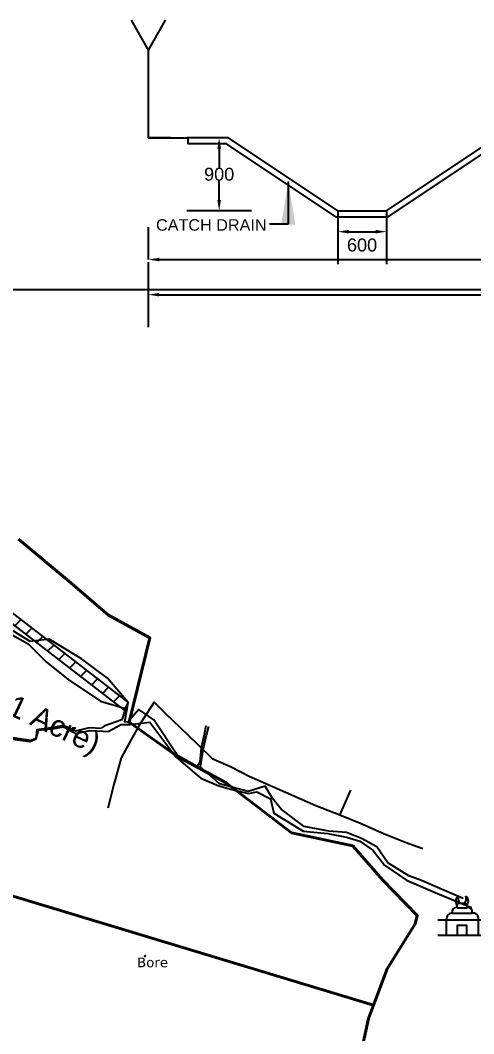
# Model space of a CAD drawing. Header units: metres. Extents: x 201400 to 215600, y 173235 to 1738400.
# Drawn here: x 209798 to 210847, y 1734777 to 1737123 of the extents above; entities that cross this region are included whole.
import ezdxf

# ---------------------------------------------------------------- set-up
doc = ezdxf.new("R2010")
doc.units = ezdxf.units.M
doc.header["$PDMODE"] = 1
doc.header["$PDSIZE"] = -10
for name, color, linetype in [('11 KV POWER LINE', 1, 'Continuous'), ('GRID LINES', 250, 'Continuous'), ('name power lines', 1, 'Continuous'), ('Names', 1, 'Continuous'), ('new streem', 7, 'Continuous'), ('TEMPLE', 1, 'Continuous')]:
    doc.layers.add(name, color=color, linetype=linetype)
doc.layers.add('250Acres', color=7, linetype='Continuous', lineweight=25)
doc.layers.add('STREAM', color=7, linetype='Continuous', lineweight=0, true_color=0x3dcfff)
doc.layers.add('WELL', color=7, linetype='Continuous', true_color=0x3dcfff)
doc.styles.get("Standard").update_dxf_attribs({"font": 'arial.ttf', "height": 50})
doc.styles.add('STYLE1', font='verdana.ttf')
doc.linetypes.add('ZIGZAG', pattern='A,0.0001,-0.2,[131,ltypeshp.shx,S=0.2,R=0,X=-0.2,Y=0],-0.4,[131,ltypeshp.shx,S=0.2,R=180,X=0.2,Y=0],-0.2', length=0.8001)
doc.dimstyles.get("Standard").update_dxf_attribs({"dimtxt": 50, "dimasz": 0.18, "dimexe": 0.18, "dimexo": 0.0625, "dimgap": 0.09, "dimtad": 0, "dimtih": 1, "dimtoh": 1, "dimdec": 4, "dimzin": 0, "dimdsep": 46, "dimtxsty": 'Standard', "dimcen": 0.09, "dimadec": 0, "dimazin": 0, "dimtfac": 1, "dimtdec": 4, "dimtofl": 0, "dimtmove": 0, "dimatfit": 3, "dimfxl": 1, "dimtolj": 1, "dimtzin": 0, "dimarcsym": 0})

# ---------------------------------------------------------------- blocks, each defined once
blk = doc.blocks.new('A$C4C0265E5')
at = {"layer": 'TEMPLE'}
for points in [[(-1.01, 18.49), (1.57, 18.49)], [(-5.2, 12.77), (6, 12.77)], [(-2.22, 15.83), (3.18, 15.83)], [(-13.54, 8.99), (13.54, 8.99)], [(-8.54, 0), (-8.54, 8.99)], [(9.88, 0), (9.88, 8.99)], [(-13.54, 0), (13.54, 0)], [(3.18, 0), (3.18, 5.69), (-2.38, 5.69), (-2.38, 0)]]:
    blk.add_lwpolyline(points, dxfattribs=at)
for centre, radius, start, end in [((0.34, 19.76), 3.64, 124.69079, 216.50017), ((-1.19, 16.97), 1.53, 83.09168, 227.97506), ((3.12, 21.38), 5.04, 164.18558, 215.05903), ((1.71, 16.75), 1.74, 327.90798, 94.58219), ((-0.71, 21.1), 3.55, 312.86689, 23.83213), ((0.83, 19.82), 3.21, 317.58605, 57.66436), ((-5.32, 9.51), 3.26, 87.84359, 189.20119), ((-3.03, 13.64), 2.34, 69.7058, 201.76239), ((4.05, 13.8), 2.21, 332.28963, 113.06286), ((6.68, 9.59), 3.25, 349.37601, 102.00426)]:
    blk.add_arc(centre, radius, start, end, dxfattribs=at)
blk = doc.blocks.new('*D134')
at = {"layer": 'Defpoints', "color": 0, "linetype": 'Continuous', "ltscale": 50, "transparency": 16777216}
for p in [(210279.8, 1736851.1), (210258.5, 1736682.3), (210532.9, 1736682.3)]:
    blk.add_point(p, dxfattribs=at)
at = {"layer": 'name power lines', "color": 0, "linetype": 'Continuous', "lineweight": -2, "ltscale": 50, "transparency": 16777216}
for p, q in [((210279.8, 1736851.1), (210183.5, 1736851.1)), ((210333.5, 1736682.3), (210183.5, 1736682.3))]:
    blk.add_line(p, q, dxfattribs=at)
at = {"layer": 'name power lines', "color": 7, "linetype": 'Continuous', "lineweight": -2, "ltscale": 50, "transparency": 16777216}
for p, q in [((210258.5, 1736826.1), (210258.5, 1736782.1)), ((210258.5, 1736707.3), (210258.5, 1736751.3))]:
    blk.add_line(p, q, dxfattribs=at)
at = {"layer": 'name power lines', "color": 7, "linetype": 'Continuous', "ltscale": 50, "transparency": 16777216}
for points in [[(210254.3, 1736826.1), (210262.7, 1736826.1), (210258.5, 1736851.1)], [(210254.3, 1736707.3), (210262.7, 1736707.3), (210258.5, 1736682.3)]]:
    blk.add_solid(points, dxfattribs=at)
at = {"layer": 'name power lines', "color": 0, "linetype": 'Continuous', "ltscale": 50, "transparency": 16777216, "insert": (210258.5, 1736766.7), "char_height": 50, "attachment_point": 5}
blk.add_mtext('\\A1;{\\H0.6x;900}', dxfattribs=at)
blk = doc.blocks.new('*D102')
at = {"layer": 'Defpoints', "color": 0, "linetype": 'Continuous', "ltscale": 50, "transparency": 16777216}
for p in [(210532.9, 1736682.3), (210645.4, 1736682.3), (210645.4, 1736633.8)]:
    blk.add_point(p, dxfattribs=at)
at = {"layer": 'name power lines', "color": 0, "linetype": 'Continuous', "lineweight": -2, "ltscale": 50, "transparency": 16777216}
for p, q in [((210532.9, 1736682.3), (210532.9, 1736558.8)), ((210645.4, 1736682.3), (210645.4, 1736558.8))]:
    blk.add_line(p, q, dxfattribs=at)
at = {"layer": 'name power lines', "color": 7, "linetype": 'Continuous', "lineweight": -2, "ltscale": 50, "transparency": 16777216}
blk.add_line((210557.9, 1736633.8), (210620.4, 1736633.8), dxfattribs=at)
at = {"layer": 'name power lines', "color": 7, "linetype": 'Continuous', "ltscale": 50, "transparency": 16777216}
for points in [[(210557.9, 1736638), (210557.9, 1736629.7), (210532.9, 1736633.8)], [(210620.4, 1736638), (210620.4, 1736629.7), (210645.4, 1736633.8)]]:
    blk.add_solid(points, dxfattribs=at)
at = {"layer": 'name power lines', "color": 0, "linetype": 'Continuous', "ltscale": 50, "transparency": 16777216, "insert": (210589.1, 1736602.8), "char_height": 50, "attachment_point": 5}
blk.add_mtext('\\A1;{\\H0.6x;600}', dxfattribs=at)
blk = doc.blocks.new('*D137')
at = {"layer": 'Defpoints', "color": 0, "linetype": 'Continuous', "ltscale": 50, "transparency": 16777216}
for p in [(210094.6, 1736851.1), (214274.5, 1736851.1), (214274.5, 1736488)]:
    blk.add_point(p, dxfattribs=at)
at = {"layer": 'name power lines', "color": 0, "linetype": 'Continuous', "lineweight": -2, "ltscale": 50, "transparency": 16777216}
for p, q in [((210094.6, 1736563), (210094.6, 1736413)), ((214274.5, 1736563), (214274.5, 1736413))]:
    blk.add_line(p, q, dxfattribs=at)
at = {"layer": 'name power lines', "color": 7, "linetype": 'Continuous', "lineweight": -2, "ltscale": 50, "transparency": 16777216}
for p, q in [((210119.6, 1736488), (212133.9, 1736488)), ((214249.5, 1736488), (212235.2, 1736488))]:
    blk.add_line(p, q, dxfattribs=at)
at = {"layer": 'name power lines', "color": 7, "linetype": 'Continuous', "ltscale": 50, "transparency": 16777216}
for points in [[(210119.6, 1736492.2), (210119.6, 1736483.8), (210094.6, 1736488)], [(214249.5, 1736492.2), (214249.5, 1736483.8), (214274.5, 1736488)]]:
    blk.add_solid(points, dxfattribs=at)
at = {"layer": 'name power lines', "color": 0, "linetype": 'Continuous', "ltscale": 50, "transparency": 16777216, "insert": (212184.5, 1736488), "char_height": 50, "attachment_point": 5}
blk.add_mtext('\\A1;{\\H0.6x;50.00}', dxfattribs=at)
blk = doc.blocks.new('*D106')
at = {"layer": 'Defpoints', "color": 0, "linetype": 'Continuous', "ltscale": 50, "transparency": 16777216}
for p in [(210094.9, 1736569.3), (210094.9, 1736569.3), (212777, 1736569.3)]:
    blk.add_point(p, dxfattribs=at)
at = {"layer": 'name power lines', "color": 0, "linetype": 'Continuous', "lineweight": -2, "ltscale": 50, "transparency": 16777216}
for p, q in [((210094.9, 1736569.3), (210094.9, 1736644.3)), ((212777, 1736569.3), (212777, 1736644.3))]:
    blk.add_line(p, q, dxfattribs=at)
at = {"layer": 'name power lines', "color": 7, "linetype": 'Continuous', "lineweight": -2, "ltscale": 50, "transparency": 16777216}
for p, q in [((210119.9, 1736569.3), (211385, 1736569.3)), ((212752, 1736569.3), (211486.9, 1736569.3))]:
    blk.add_line(p, q, dxfattribs=at)
at = {"layer": 'name power lines', "color": 7, "linetype": 'Continuous', "ltscale": 50, "transparency": 16777216}
for points in [[(210119.9, 1736573.5), (210119.9, 1736565.2), (210094.9, 1736569.3)], [(212752, 1736573.5), (212752, 1736565.2), (212777, 1736569.3)]]:
    blk.add_solid(points, dxfattribs=at)
at = {"layer": 'name power lines', "color": 0, "linetype": 'Continuous', "ltscale": 50, "transparency": 16777216, "insert": (211435.9, 1736569.3), "char_height": 50, "attachment_point": 5}
blk.add_mtext('\\A1;{\\H0.6x;20.00}', dxfattribs=at)

msp = doc.modelspace()

# ---------------------------------------------------------------- hatches: boundary and pattern name
at = {"layer": 'new streem'}
h = msp.add_hatch(dxfattribs=at)
h.set_pattern_fill('ANSI31', color=151, scale=10)
h.set_pattern_definition([(45, (-23236.586, 12245.986), (-22.4506403, 22.4506403), [])])
h.paths.add_polyline_path([(209227.4, 1736113.5, 0.047567), (209209.9, 1736120.9), (208922, 1736212), (208706.2, 1736304.1, -0.011858), (208701.9, 1736306), (208394, 1736455), (208253, 1736502), (208243.4, 1736484.1), (208386.5, 1736436.4), (208693.2, 1736288, 0.011858), (208698.3, 1736285.7), (208915, 1736193.2), (209203.9, 1736101.8, -0.047567), (209217.9, 1736095.9), (209488.4, 1735949.2, -0.040161), (209499.2, 1735942.3), (210038.4, 1735526.2), (210048, 1735544), (209511.4, 1735958.1, 0.040161), (209497.9, 1735966.8)])

# ---------------------------------------------------------------- linework, layer by layer
at = {"color": 0}
for p, q in [((210055.3, 1737123.2), (210094.6, 1737054.3)), ((210133.8, 1737123.2), (210094.6, 1737054.3)), ((210094.6, 1737054.3), (210094.6, 1736851.1)), ((210146, 1736851.1), (210094.6, 1736851.1))]:
    msp.add_line(p, q, dxfattribs=at)
at = {"color": 0, "linetype": 'Continuous', "ltscale": 190}
for p, q in [((210279.8, 1736851.1), (210186, 1736851.1)), ((210186, 1736851.1), (210186, 1736837)), ((210532.9, 1736682.3), (210279.8, 1736851.1)), ((210645.4, 1736682.3), (210898.5, 1736851.1)), ((210275.5, 1736837), (210186, 1736837)), ((210528.6, 1736668.3), (210275.5, 1736837)), ((210649.7, 1736668.3), (210902.8, 1736837)), ((210528.6, 1736668.3), (210649.7, 1736668.3)), ((210532.9, 1736682.3), (210645.4, 1736682.3))]:
    msp.add_line(p, q, dxfattribs=at)
at = {"layer": '11 KV POWER LINE', "color": 254, "linetype": 'ZIGZAG', "ltscale": 10}
for points, elevation in [([(210730, 1735205.1), (210689, 1735220), (210637, 1735241), (210587, 1735263.1), (210538, 1735283), (210482, 1735305), (210431, 1735327), (210328, 1735372.9), (210286, 1735394), (210244.1, 1735413), (210209, 1735447), (210168.1, 1735486), (210137, 1735516), (210108, 1735545), (210074, 1735492), (210055, 1735458), (210032, 1735416), (210015, 1735354), (210001, 1735299)], 280.4), ([(210538, 1735283), (210563, 1735341)], 280)]:
    msp.add_lwpolyline(points, dxfattribs=dict(at, elevation=elevation))
at = {"layer": '11 KV POWER LINE', "linetype": 'ZIGZAG', "ltscale": 10}
for points, elevation in [([(210730, 1735205.1), (210689, 1735220), (210637, 1735241), (210587, 1735263.1), (210538, 1735283), (210482, 1735305), (210431, 1735327), (210328, 1735372.9), (210286, 1735394), (210244.1, 1735413), (210209, 1735447), (210168.1, 1735486), (210137, 1735516), (210108, 1735545), (210074, 1735492), (210055, 1735458), (210032, 1735416), (210015, 1735354), (210001, 1735299)], 280.4), ([(210730, 1735205.1), (210689, 1735220), (210637, 1735241), (210587, 1735263.1), (210538, 1735283), (210482, 1735305), (210431, 1735327), (210328, 1735372.9), (210286, 1735394), (210244.1, 1735413), (210209, 1735447), (210168.1, 1735486), (210137, 1735516), (210108, 1735545), (210074, 1735492), (210055, 1735458), (210032, 1735416), (210015, 1735354), (210001, 1735299)], 280.4), ([(210538, 1735283), (210563, 1735341)], 280), ([(210538, 1735283), (210563, 1735341)], 280)]:
    msp.add_lwpolyline(points, dxfattribs=dict(at, elevation=elevation))
at = {"layer": '250Acres', "color": 5, "lineweight": 40, "flags": 128}
for points in [[(209474.9, 1735188.4), (210615.5, 1734843.1), (210647.1, 1734927.6), (210712.2, 1735031.2), (210716.8, 1735050.7), (210636.3, 1735133.6), (210567.6, 1735212), (210425.5, 1735242.3), (210275.1, 1735357.8), (210162.4, 1735419.1), (210050.2, 1735498.7), (210098.5, 1735693.3), (210002.8, 1735745.7), (209910.4, 1735824.8), (209793.9, 1735922.1)], [(210571, 1734658.8), (210604, 1734812.6), (210615.5, 1734843.1), (209474.9, 1735188.4), (209331.8, 1734626)]]:
    msp.add_lwpolyline(points, dxfattribs=at)
at = {"layer": 'GRID LINES', "color": 9, "linetype": 'Continuous'}
msp.add_line((201500, 1736500), (215500, 1736500), dxfattribs=at)
at = {"layer": 'name power lines', "color": 0, "linetype": 'Continuous', "ltscale": 50}
msp.add_line((210094.6, 1736851.1), (210186, 1736851.1), dxfattribs=at)
at = {"layer": 'new streem', "color": 151}
msp.add_line((210048, 1735544, 286.9), (210038.4, 1735526.2, 289.9), dxfattribs=at)
at = {"layer": 'new streem', "color": 151, "elevation": 291.4, "flags": 128}
for points in [[(208253, 1736502), (208394, 1736455), (208701.9, 1736306, 0.011858), (208706.2, 1736304.1), (208922, 1736212), (209209.9, 1736120.9, -0.047567), (209227.4, 1736113.5), (209497.9, 1735966.8, -0.040161), (209511.4, 1735958.1), (210048, 1735544)], [(208243.4, 1736484.1), (208386.5, 1736436.4), (208693.2, 1736288, 0.011858), (208698.3, 1736285.7), (208915, 1736193.2), (209203.9, 1736101.8, -0.047567), (209217.9, 1736095.9), (209488.4, 1735949.2, -0.040161), (209499.2, 1735942.3), (210038.4, 1735526.2)]]:
    msp.add_lwpolyline(points, format="xyb", dxfattribs=at)
at = {"layer": 'STREAM'}
for points, elevation in [([(209774, 1735704), (209817, 1735680), (209858, 1735638), (209909.1, 1735597), (209984, 1735547), (210041.9, 1735530), (210033.1, 1735504), (209994, 1735490)], 292.4), ([(210107, 1735504), (210073, 1735528), (210047, 1735498), (210040, 1735499), (210048, 1735544), (210000, 1735600), (209940, 1735645), (209865.2, 1735690.9), (209821, 1735684.9), (209776.9, 1735713)], 286.9), ([(209603.3, 1735334.5), (209634, 1735339), (209671.3, 1735354.5), (209718.3, 1735382.5), (209741.3, 1735408.5), (209754, 1735444), (209764.5, 1735456), (209770.3, 1735460.5), (209791, 1735457.5), (209821.3, 1735453.5), (209835.5, 1735459.9), (209840.3, 1735479.5), (209876.5, 1735483.5), (209898.3, 1735487.5), (209927.3, 1735472.5), (209959.3, 1735478.8), (209990.3, 1735477.5), (210002, 1735477)], 286.4), ([(209986, 1735484), (209958, 1735485), (209926.3, 1735477.5), (209897.3, 1735490.5), (209879.5, 1735486.9), (209837, 1735481), (209834.6, 1735460.5), (209823.5, 1735455.9), (209791.3, 1735460.5), (209768.9, 1735464.8), (209764, 1735460), (209753.3, 1735448.8), (209742.3, 1735440.8), (209732.3, 1735407.8), (209720.2, 1735388.5), (209668.5, 1735361.9), (209636.9, 1735345.8), (209618.9, 1735340.8), (209604.3, 1735338.5)], 282.7), ([(209987.5, 1735484.9), (209994, 1735490)], 282.7), ([(210002, 1735477), (210032, 1735493), (210036, 1735493), (210047, 1735493), (210052, 1735493), (210098, 1735498), (210158, 1735418), (210202, 1735380), (210216, 1735369), (210258.1, 1735351), (210285, 1735343), (210326.1, 1735333), (210346, 1735337), (210377, 1735320.9), (210385, 1735288), (210453, 1735246), (210510, 1735240.9), (210553, 1735232), (210583.9, 1735223), (210615, 1735201), (210641, 1735167), (210692, 1735133), (210764, 1735101.9), (210842, 1735069)], 289.3), ([(210228, 1735490), (210224, 1735470), (210217, 1735439), (210214, 1735406), (210208, 1735396), (210162, 1735421), (210107, 1735504)], 279.7), ([(210823, 1735090), (210769, 1735113), (210727, 1735132), (210697, 1735143), (210649, 1735173), (210623, 1735210), (210588.1, 1735229), (210553, 1735243), (210512, 1735245.9), (210455, 1735257), (210402, 1735297), (210381.9, 1735321.9), (210365.1, 1735350), (210326, 1735338), (210288, 1735348), (210259, 1735356), (210225, 1735385.9), (210215, 1735394), (210217.1, 1735405), (210222, 1735438), (210229, 1735468), (210235, 1735488)], 274.6)]:
    msp.add_lwpolyline(points, dxfattribs=dict(at, elevation=elevation))
at = {"layer": 'STREAM', "linetype": 'Continuous', "lineweight": 25}
for points, elevation in [([(209774, 1735704), (209817, 1735680), (209858, 1735638), (209909.1, 1735597), (209984, 1735547), (210041.9, 1735530), (210033.1, 1735504), (209994, 1735490)], 292.4), ([(209774, 1735704), (209817, 1735680), (209858, 1735638), (209909.1, 1735597), (209984, 1735547), (210041.9, 1735530), (210033.1, 1735504), (209994, 1735490)], 292.4), ([(210107, 1735504), (210073, 1735528), (210047, 1735498), (210040, 1735499), (210048, 1735544), (210000, 1735600), (209940, 1735645), (209865.2, 1735690.9), (209821, 1735684.9), (209776.9, 1735713)], 286.9), ([(210107, 1735504), (210073, 1735528), (210047, 1735498), (210040, 1735499), (210048, 1735544), (210000, 1735600), (209940, 1735645), (209865.2, 1735690.9), (209821, 1735684.9), (209776.9, 1735713)], 286.9), ([(209603.3, 1735334.5), (209634, 1735339), (209671.3, 1735354.5), (209718.3, 1735382.5), (209741.3, 1735408.5), (209754, 1735444), (209764.5, 1735456), (209770.3, 1735460.5), (209791, 1735457.5), (209821.3, 1735453.5), (209835.5, 1735459.9), (209840.3, 1735479.5), (209876.5, 1735483.5), (209898.3, 1735487.5), (209927.3, 1735472.5), (209959.3, 1735478.8), (209990.3, 1735477.5), (210002, 1735477)], 286.4), ([(209603.3, 1735334.5), (209634, 1735339), (209671.3, 1735354.5), (209718.3, 1735382.5), (209741.3, 1735408.5), (209754, 1735444), (209764.5, 1735456), (209770.3, 1735460.5), (209791, 1735457.5), (209821.3, 1735453.5), (209835.5, 1735459.9), (209840.3, 1735479.5), (209876.5, 1735483.5), (209898.3, 1735487.5), (209927.3, 1735472.5), (209959.3, 1735478.8), (209990.3, 1735477.5), (210002, 1735477)], 286.4), ([(209986, 1735484), (209958, 1735485), (209926.3, 1735477.5), (209897.3, 1735490.5), (209879.5, 1735486.9), (209837, 1735481), (209834.6, 1735460.5), (209823.5, 1735455.9), (209791.3, 1735460.5), (209768.9, 1735464.8), (209764, 1735460), (209753.3, 1735448.8), (209742.3, 1735440.8), (209732.3, 1735407.8), (209720.2, 1735388.5), (209668.5, 1735361.9), (209636.9, 1735345.8), (209618.9, 1735340.8), (209604.3, 1735338.5)], 282.7), ([(209986, 1735484), (209958, 1735485), (209926.3, 1735477.5), (209897.3, 1735490.5), (209879.5, 1735486.9), (209837, 1735481), (209834.6, 1735460.5), (209823.5, 1735455.9), (209791.3, 1735460.5), (209768.9, 1735464.8), (209764, 1735460), (209753.3, 1735448.8), (209742.3, 1735440.8), (209732.3, 1735407.8), (209720.2, 1735388.5), (209668.5, 1735361.9), (209636.9, 1735345.8), (209618.9, 1735340.8), (209604.3, 1735338.5)], 282.7), ([(209987.5, 1735484.9), (209994, 1735490)], 282.7), ([(209987.5, 1735484.9), (209994, 1735490)], 282.7), ([(210002, 1735477), (210032, 1735493), (210036, 1735493), (210047, 1735493), (210052, 1735493), (210098, 1735498), (210158, 1735418), (210202, 1735380), (210216, 1735369), (210258.1, 1735351), (210285, 1735343), (210326.1, 1735333), (210346, 1735337), (210377, 1735320.9), (210385, 1735288), (210453, 1735246), (210510, 1735240.9), (210553, 1735232), (210583.9, 1735223), (210615, 1735201), (210641, 1735167), (210692, 1735133), (210764, 1735101.9), (210842, 1735069)], 289.3), ([(210002, 1735477), (210032, 1735493), (210036, 1735493), (210047, 1735493), (210052, 1735493), (210098, 1735498), (210158, 1735418), (210202, 1735380), (210216, 1735369), (210258.1, 1735351), (210285, 1735343), (210326.1, 1735333), (210346, 1735337), (210377, 1735320.9), (210385, 1735288), (210453, 1735246), (210510, 1735240.9), (210553, 1735232), (210583.9, 1735223), (210615, 1735201), (210641, 1735167), (210692, 1735133), (210764, 1735101.9), (210842, 1735069)], 289.3), ([(210228, 1735490), (210224, 1735470), (210217, 1735439), (210214, 1735406), (210208, 1735396), (210162, 1735421), (210107, 1735504)], 279.7), ([(210228, 1735490), (210224, 1735470), (210217, 1735439), (210214, 1735406), (210208, 1735396), (210162, 1735421), (210107, 1735504)], 279.7), ([(210823, 1735090), (210769, 1735113), (210727, 1735132), (210697, 1735143), (210649, 1735173), (210623, 1735210), (210588.1, 1735229), (210553, 1735243), (210512, 1735245.9), (210455, 1735257), (210402, 1735297), (210381.9, 1735321.9), (210365.1, 1735350), (210326, 1735338), (210288, 1735348), (210259, 1735356), (210225, 1735385.9), (210215, 1735394), (210217.1, 1735405), (210222, 1735438), (210229, 1735468), (210235, 1735488)], 274.6), ([(210823, 1735090), (210769, 1735113), (210727, 1735132), (210697, 1735143), (210649, 1735173), (210623, 1735210), (210588.1, 1735229), (210553, 1735243), (210512, 1735245.9), (210455, 1735257), (210402, 1735297), (210381.9, 1735321.9), (210365.1, 1735350), (210326, 1735338), (210288, 1735348), (210259, 1735356), (210225, 1735385.9), (210215, 1735394), (210217.1, 1735405), (210222, 1735438), (210229, 1735468), (210235, 1735488)], 274.6)]:
    msp.add_lwpolyline(points, dxfattribs=dict(at, elevation=elevation))
for p in [(209958, 1735485, 281.7), (209958, 1735485, 281.7), (209959, 1735478, 282.2), (209959, 1735478, 282.2)]:
    msp.add_point(p, dxfattribs=at)
at = {"layer": 'WELL'}
msp.add_circle((210087, 1734957, 284), 1, dxfattribs=at)
msp.add_circle((210087, 1734957, 284), 1, dxfattribs=at)

# ---------------------------------------------------------------- block references
at = {"layer": 'TEMPLE', "xscale": 4, "yscale": 4, "zscale": 4}
msp.add_blockref('A$C4C0265E5', (210818.9, 1735005.1), dxfattribs=at)
msp.add_blockref('A$C4C0265E5', (210818.9, 1735005.1), dxfattribs=at)
msp.add_blockref('A$C4C0265E5', (210818.9, 1735005.1), dxfattribs=at)

# ---------------------------------------------------------------- texts
at = {"layer": '250Acres', "linetype": 'Continuous', "lineweight": 40, "ltscale": 50}
msp.add_text('251 Acre (281 Acre)', height=50, rotation=335, dxfattribs=at).set_placement((209402.4, 1735687.6))
at = {"layer": 'Names', "color": 0, "linetype": 'Continuous', "ltscale": 50}
msp.add_text('CATCH DRAIN', height=26.786, dxfattribs=at).set_placement((210112.5, 1736636))
at = {"layer": 'WELL', "style": 'STYLE1'}
msp.add_text('Bore', height=22.5, dxfattribs=at).set_placement((210068.5, 1734931.1, -286.2))
msp.add_text('Bore', height=22.5, dxfattribs=at).set_placement((210068.5, 1734931.1, -286.2))

# ---------------------------------------------------------------- dimensions: what is measured, and where the dimension line sits
at = {"layer": 'name power lines', "color": 0, "linetype": 'Continuous', "ltscale": 50}
for p1, p2, distance, text, picture, middle in [((210094.6, 1736851.1), (214274.5, 1736851.1), -363.1, '{\\H0.6x;50.00}', '*D137', (212184.5, 1736488)), ((212777, 1736569.3), (210094.9, 1736569.3), 0, '{\\H0.6x;20.00}', '*D106', (211435.9, 1736569.3))]:
    dim = msp.add_aligned_dim(p1=p1, p2=p2, distance=distance, text=text, dimstyle='Standard', override={"dimtxt": 142, "dimasz": 25, "dimexe": 75, "dimexo": 0, "dimdec": 0, "dimclrd": 7, "dimtmove": 2, "dimfxl": 75, "dimfxlon": 1}, dxfattribs=at)
    dim.commit()
    dim.dimension.update_dxf_attribs({"geometry": picture, "text_midpoint": middle})
dim = msp.add_linear_dim(base=(210258.5, 1736682.3), p1=(210279.8, 1736851.1), p2=(210532.9, 1736682.3), angle=90, text='{\\H0.6x;900}', dimstyle='Standard', override={"dimtxt": 142, "dimasz": 25, "dimexe": 75, "dimexo": 0, "dimdec": 0, "dimclrd": 7, "dimtmove": 2, "dimfxl": 75, "dimfxlon": 1}, dxfattribs=at)
dim.commit()
dim.dimension.update_dxf_attribs({"geometry": '*D134', "text_midpoint": (210258.5, 1736766.7)})
dim = msp.add_linear_dim(base=(210645.4, 1736633.8), p1=(210532.9, 1736682.3), p2=(210645.4, 1736682.3), text='{\\H0.6x;600}', dimstyle='Standard', override={"dimtxt": 142, "dimasz": 25, "dimexe": 75, "dimexo": 0, "dimdec": 0, "dimclrd": 7, "dimtmove": 2, "dimfxl": 75, "dimfxlon": 1}, dxfattribs=at)
dim.commit()
dim.dimension.update_dxf_attribs({"geometry": '*D102', "text_midpoint": (210589.1, 1736602.8), "dimtype": 160})

# ---------------------------------------------------------------- leaders
msp.add_leader([(210418.4, 1736749.9), (210418.4, 1736651.6), (210374.9, 1736651.6)], dimstyle='Standard', override={"dimtxt": 142, "dimasz": 100, "dimexe": 75, "dimexo": 0, "dimdec": 0, "dimclrd": 7, "dimtmove": 2, "dimfxl": 75, "dimfxlon": 1}, dxfattribs=at)

doc.saveas('drawing.dxf')
